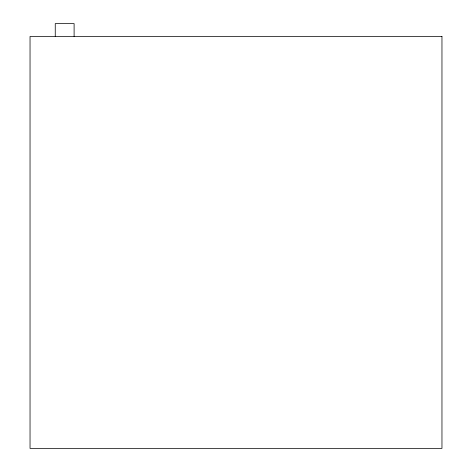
<?xml version="1.0" encoding="UTF-8"?>
<svg xmlns="http://www.w3.org/2000/svg" width="472" height="472" viewBox="0 0 472 472"><rect width="100%" height="100%" fill="white"/><g stroke="black" fill="none" stroke-linecap="round" stroke-linejoin="round"><path stroke-width="0.71" d="M74.104 36.474L74.104 23.6L55.254 23.6L55.254 36.474M441.963 36.474L30.037 36.474L30.037 448.4L441.963 448.4L441.963 36.474"/></g></svg>
